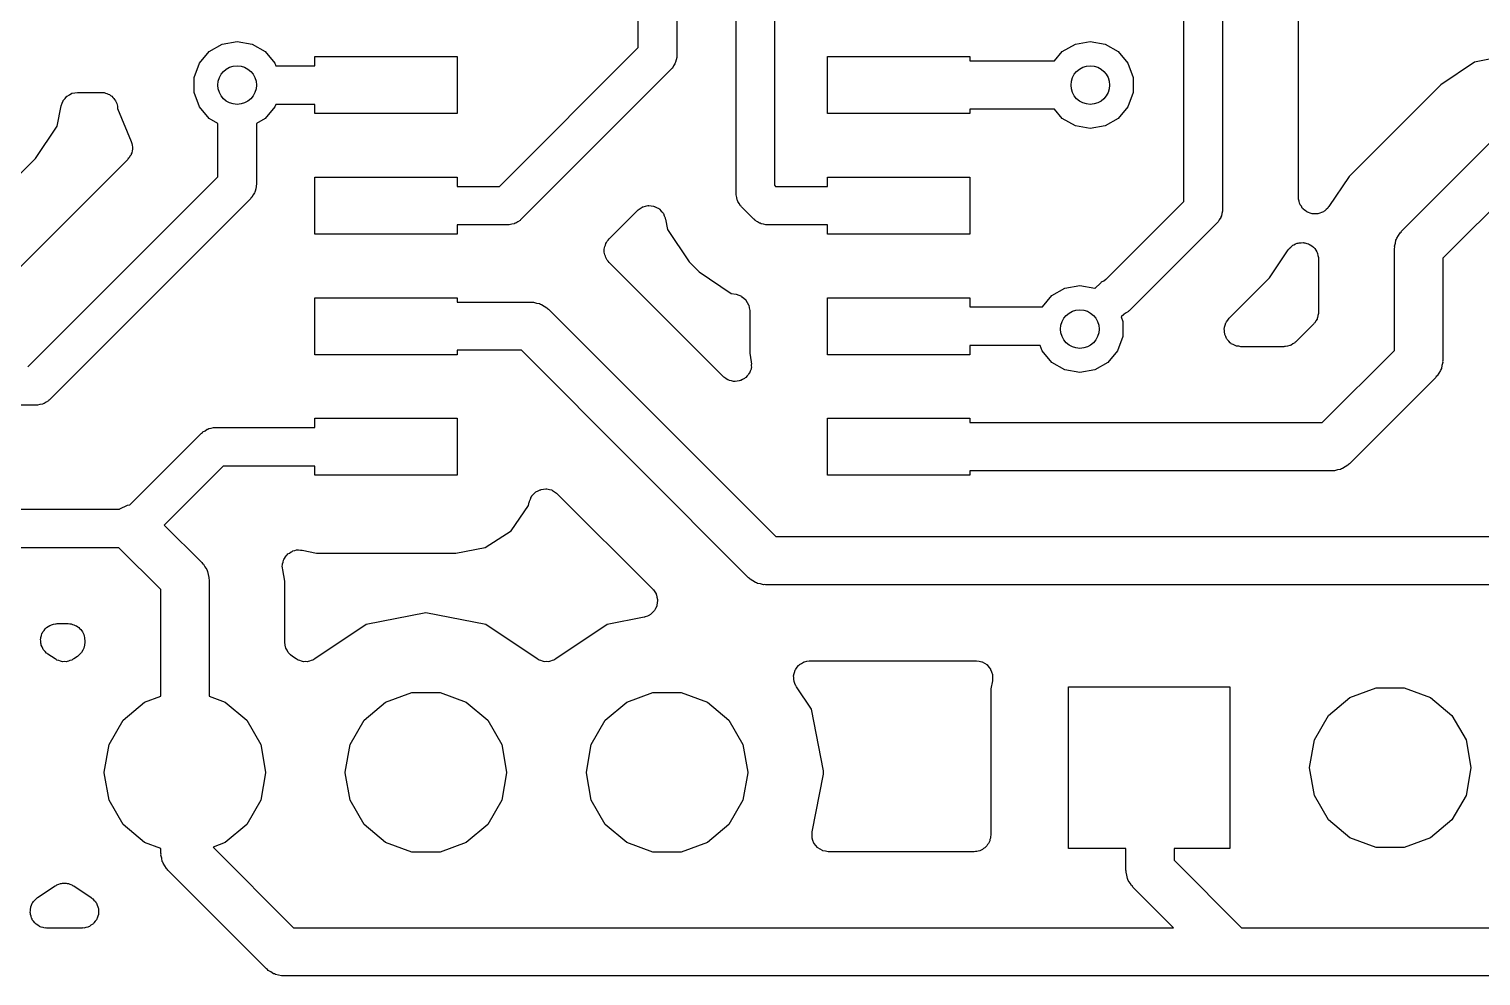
# Model space of a CAD drawing. Extents: x 91.5 to 189.2, y -113.2 to -60.7.
# Drawn here: x 127.4 to 142.7, y -113.23 to -103.26 of the extents above; entities that cross this region are included whole.
import ezdxf

# ---------------------------------------------------------------- set-up
doc = ezdxf.new("R2010")
doc.units = 0
doc.header["$MEASUREMENT"] = 0
doc.layers.add('BLACK', color=7, linetype='CONTINUOUS')

msp = doc.modelspace()

# ---------------------------------------------------------------- linework, layer by layer
at = {"layer": 'Black'}
for p, q in [((139.973, -100.01), (139.973, -105.16)), ((139.567, -105.076), (139.567, -100.094)), ((140.773, -105.033), (140.773, -100.185)), ((133.817, -103.456), (133.817, -100.209)), ((134.223, -100.224), (134.223, -103.54)), ((134.847, -104.99), (134.847, -101.985)), ((135.253, -101.985), (135.253, -104.906)), ((129.295, -103.498), (129.433, -103.419)), ((129.433, -103.419), (129.59, -103.391)), ((129.59, -103.391), (129.747, -103.419)), ((129.747, -103.419), (129.885, -103.498)), ((138.285, -103.498), (138.423, -103.419)), ((138.423, -103.419), (138.58, -103.391)), ((138.58, -103.391), (138.737, -103.419)), ((138.737, -103.419), (138.875, -103.498)), ((129.193, -103.621), (129.295, -103.498)), ((129.885, -103.498), (129.987, -103.621)), ((130.41, -103.647), (130.41, -103.55)), ((130.41, -103.55), (131.91, -103.55)), ((131.91, -103.55), (131.91, -104.15)), ((132.356, -104.917), (133.817, -103.456)), ((134.222, -103.558), (134.216, -103.583)), ((134.223, -103.54), (134.222, -103.549)), ((134.222, -103.549), (134.222, -103.558)), ((135.81, -104.15), (135.81, -103.55)), ((135.81, -103.55), (137.31, -103.55)), ((137.31, -103.55), (137.31, -103.596)), ((138.203, -103.596), (138.285, -103.498)), ((138.875, -103.498), (138.977, -103.621)), ((143.047, -103.526), (142.628, -103.609)), ((129.138, -103.77), (129.193, -103.621)), ((129.987, -103.621), (129.997, -103.647)), ((129.997, -103.647), (130.41, -103.647)), ((134.164, -103.684), (132.584, -105.264)), ((134.169, -103.676), (134.164, -103.684)), ((134.176, -103.671), (134.169, -103.676)), ((134.189, -103.648), (134.176, -103.671)), ((134.204, -103.626), (134.189, -103.648)), ((134.206, -103.617), (134.204, -103.626)), ((134.211, -103.609), (134.206, -103.617)), ((134.216, -103.583), (134.211, -103.609)), ((137.31, -103.596), (138.203, -103.596)), ((138.977, -103.621), (139.032, -103.77)), ((142.628, -103.609), (142.272, -103.847)), ((129.138, -103.93), (129.138, -103.77)), ((139.032, -103.77), (139.032, -103.93)), ((142.272, -103.847), (141.307, -104.812)), ((127.747, -104.041), (127.757, -104.015)), ((127.757, -104.015), (127.758, -104.013)), ((127.758, -104.011), (127.777, -103.99)), ((127.758, -104.013), (127.758, -104.011)), ((127.777, -103.99), (127.796, -103.968)), ((127.796, -103.968), (127.797, -103.967)), ((127.797, -103.967), (127.799, -103.966)), ((127.799, -103.966), (127.824, -103.952)), ((127.824, -103.952), (127.849, -103.937)), ((127.849, -103.937), (127.85, -103.937)), ((127.85, -103.937), (127.852, -103.936)), ((127.852, -103.936), (127.88, -103.932)), ((127.88, -103.932), (127.909, -103.927)), ((127.909, -103.927), (128.157, -103.927)), ((128.157, -103.927), (128.172, -103.93)), ((128.172, -103.93), (128.188, -103.93)), ((128.188, -103.93), (128.202, -103.935)), ((128.202, -103.935), (128.217, -103.938)), ((128.217, -103.938), (128.231, -103.946)), ((128.231, -103.946), (128.245, -103.951)), ((128.245, -103.951), (128.257, -103.961)), ((128.257, -103.961), (128.27, -103.968)), ((128.27, -103.968), (128.28, -103.98)), ((128.28, -103.98), (128.292, -103.99)), ((128.292, -103.99), (128.299, -104.003)), ((128.299, -104.003), (128.309, -104.015)), ((128.309, -104.015), (128.314, -104.029)), ((128.314, -104.029), (128.322, -104.043)), ((129.193, -104.079), (129.138, -103.93)), ((139.032, -103.93), (138.977, -104.079)), ((127.694, -104.283), (127.736, -104.068)), ((127.736, -104.068), (127.747, -104.041)), ((128.322, -104.043), (128.325, -104.058)), ((128.325, -104.058), (128.33, -104.072)), ((128.33, -104.072), (128.33, -104.088)), ((128.33, -104.088), (128.331, -104.096)), ((128.331, -104.096), (128.475, -104.443)), ((129.295, -104.202), (129.193, -104.079)), ((129.987, -104.079), (129.885, -104.202)), ((129.997, -104.053), (129.987, -104.079)), ((130.41, -104.053), (129.997, -104.053)), ((130.41, -104.15), (130.41, -104.053)), ((131.91, -104.15), (130.41, -104.15)), ((137.31, -104.15), (135.81, -104.15)), ((138.203, -104.104), (137.31, -104.104)), ((137.31, -104.104), (137.31, -104.15)), ((138.285, -104.202), (138.203, -104.104)), ((138.977, -104.079), (138.875, -104.202)), ((127.467, -104.622), (127.694, -104.283)), ((129.387, -104.255), (129.295, -104.202)), ((129.387, -104.816), (129.387, -104.255)), ((129.885, -104.202), (129.793, -104.255)), ((129.793, -104.255), (129.793, -104.9)), ((138.423, -104.281), (138.285, -104.202)), ((138.58, -104.309), (138.423, -104.281)), ((138.737, -104.281), (138.58, -104.309)), ((138.875, -104.202), (138.737, -104.281)), ((128.475, -104.443), (128.477, -104.455)), ((128.477, -104.455), (128.482, -104.465)), ((128.482, -104.465), (128.484, -104.484)), ((128.484, -104.484), (128.488, -104.503)), ((141.86, -105.39), (142.85, -104.4)), ((126.722, -105.367), (127.467, -104.622)), ((128.437, -104.634), (127.106, -105.965)), ((128.443, -104.625), (128.437, -104.634)), ((128.452, -104.617), (128.443, -104.625)), ((128.461, -104.6), (128.452, -104.617)), ((128.472, -104.585), (128.461, -104.6)), ((128.475, -104.573), (128.472, -104.585)), ((128.48, -104.563), (128.475, -104.573)), ((128.483, -104.544), (128.48, -104.563)), ((128.488, -104.526), (128.483, -104.544)), ((128.488, -104.503), (128.487, -104.514)), ((128.487, -104.514), (128.488, -104.526)), ((127.386, -106.817), (129.387, -104.816)), ((129.786, -104.943), (129.781, -104.969)), ((129.792, -104.918), (129.786, -104.943)), ((129.793, -104.9), (129.792, -104.909)), ((129.792, -104.909), (129.792, -104.918)), ((130.41, -105.42), (130.41, -104.82)), ((130.41, -104.82), (131.91, -104.82)), ((131.91, -104.82), (131.91, -104.917)), ((131.91, -104.917), (132.356, -104.917)), ((135.253, -104.906), (135.264, -104.917)), ((135.264, -104.917), (135.81, -104.917)), ((135.81, -104.917), (135.81, -104.82)), ((135.81, -104.82), (137.31, -104.82)), ((137.31, -104.82), (137.31, -105.42)), ((141.307, -104.812), (141.095, -105.13)), ((143.135, -104.834), (142.294, -105.675)), ((129.734, -105.044), (127.614, -107.164)), ((129.739, -105.036), (129.734, -105.044)), ((129.746, -105.031), (129.739, -105.036)), ((129.759, -105.008), (129.746, -105.031)), ((129.774, -104.986), (129.759, -105.008)), ((129.776, -104.977), (129.774, -104.986)), ((129.781, -104.969), (129.776, -104.977)), ((134.848, -104.999), (134.847, -104.99)), ((134.848, -105.008), (134.848, -104.999)), ((134.854, -105.033), (134.848, -105.008)), ((134.859, -105.059), (134.854, -105.033)), ((134.864, -105.067), (134.859, -105.059)), ((134.866, -105.076), (134.864, -105.067)), ((134.881, -105.098), (134.866, -105.076)), ((134.894, -105.121), (134.881, -105.098)), ((138.748, -105.895), (139.567, -105.076)), ((140.775, -105.042), (140.773, -105.033)), ((140.774, -105.052), (140.775, -105.042)), ((140.78, -105.072), (140.774, -105.052)), ((140.784, -105.093), (140.78, -105.072)), ((140.789, -105.101), (140.784, -105.093)), ((140.791, -105.11), (140.789, -105.101)), ((133.509, -105.47), (133.808, -105.171)), ((133.808, -105.171), (133.813, -105.168)), ((133.813, -105.168), (133.816, -105.163)), ((133.816, -105.163), (133.837, -105.15)), ((133.837, -105.15), (133.858, -105.136)), ((133.858, -105.136), (133.863, -105.134)), ((133.863, -105.134), (133.868, -105.131)), ((133.868, -105.131), (133.893, -105.127)), ((133.893, -105.127), (133.917, -105.12)), ((133.917, -105.12), (133.922, -105.121)), ((133.922, -105.121), (133.928, -105.12)), ((133.928, -105.12), (133.953, -105.123)), ((133.953, -105.123), (133.977, -105.125)), ((133.977, -105.125), (133.983, -105.128)), ((133.983, -105.128), (133.988, -105.129)), ((133.988, -105.129), (134.01, -105.141)), ((134.01, -105.141), (134.033, -105.151)), ((134.033, -105.151), (134.037, -105.155)), ((134.037, -105.155), (134.042, -105.158)), ((134.042, -105.158), (134.058, -105.177)), ((134.058, -105.177), (134.076, -105.194)), ((134.076, -105.194), (134.078, -105.2)), ((134.078, -105.2), (134.082, -105.204)), ((134.082, -105.204), (134.091, -105.227)), ((134.091, -105.227), (134.101, -105.25)), ((134.101, -105.25), (134.102, -105.255)), ((134.102, -105.255), (134.104, -105.261)), ((134.901, -105.126), (134.894, -105.121)), ((134.906, -105.134), (134.901, -105.126)), ((135.036, -105.264), (134.906, -105.134)), ((139.954, -105.246), (139.939, -105.268)), ((139.956, -105.237), (139.954, -105.246)), ((139.961, -105.229), (139.956, -105.237)), ((139.966, -105.203), (139.961, -105.229)), ((139.972, -105.178), (139.966, -105.203)), ((139.973, -105.16), (139.972, -105.169)), ((139.972, -105.169), (139.972, -105.178)), ((140.804, -105.127), (140.791, -105.11)), ((140.814, -105.146), (140.804, -105.127)), ((140.822, -105.152), (140.814, -105.146)), ((140.827, -105.16), (140.822, -105.152)), ((140.845, -105.171), (140.827, -105.16)), ((140.861, -105.185), (140.845, -105.171)), ((140.87, -105.188), (140.861, -105.185)), ((140.878, -105.193), (140.87, -105.188)), ((140.898, -105.198), (140.878, -105.193)), ((140.918, -105.206), (140.898, -105.198)), ((140.928, -105.206), (140.918, -105.206)), ((140.937, -105.208), (140.928, -105.206)), ((140.958, -105.206), (140.937, -105.208)), ((140.979, -105.206), (140.958, -105.206)), ((140.988, -105.202), (140.979, -105.206)), ((140.998, -105.201), (140.988, -105.202)), ((141.017, -105.192), (140.998, -105.201)), ((141.036, -105.185), (141.017, -105.192)), ((141.044, -105.179), (141.036, -105.185)), ((141.052, -105.174), (141.044, -105.179)), ((141.067, -105.159), (141.052, -105.174)), ((141.083, -105.146), (141.067, -105.159)), ((141.088, -105.137), (141.083, -105.146)), ((141.095, -105.13), (141.088, -105.137)), ((132.44, -105.323), (131.91, -105.323)), ((131.91, -105.323), (131.91, -105.42)), ((132.449, -105.322), (132.44, -105.323)), ((132.458, -105.322), (132.449, -105.322)), ((132.483, -105.316), (132.458, -105.322)), ((132.509, -105.311), (132.483, -105.316)), ((132.517, -105.306), (132.509, -105.311)), ((132.526, -105.304), (132.517, -105.306)), ((132.548, -105.289), (132.526, -105.304)), ((132.571, -105.276), (132.548, -105.289)), ((132.576, -105.269), (132.571, -105.276)), ((132.584, -105.264), (132.576, -105.269)), ((134.104, -105.261), (134.126, -105.373)), ((134.126, -105.373), (134.353, -105.712)), ((135.044, -105.269), (135.036, -105.264)), ((135.049, -105.276), (135.044, -105.269)), ((135.072, -105.289), (135.049, -105.276)), ((135.094, -105.304), (135.072, -105.289)), ((135.103, -105.306), (135.094, -105.304)), ((135.111, -105.311), (135.103, -105.306)), ((135.137, -105.316), (135.111, -105.311)), ((135.162, -105.322), (135.137, -105.316)), ((135.171, -105.322), (135.162, -105.322)), ((135.18, -105.323), (135.171, -105.322)), ((135.81, -105.323), (135.18, -105.323)), ((135.81, -105.42), (135.81, -105.323)), ((139.914, -105.304), (138.994, -106.224)), ((139.919, -105.296), (139.914, -105.304)), ((139.926, -105.291), (139.919, -105.296)), ((139.939, -105.268), (139.926, -105.291)), ((141.829, -105.435), (141.845, -105.407)), ((141.845, -105.407), (141.854, -105.4)), ((141.854, -105.4), (141.86, -105.39)), ((131.91, -105.42), (130.41, -105.42)), ((133.462, -105.564), (133.463, -105.549)), ((133.463, -105.549), (133.47, -105.535)), ((133.47, -105.535), (133.474, -105.52)), ((133.474, -105.52), (133.483, -105.507)), ((133.483, -105.507), (133.489, -105.493)), ((133.489, -105.493), (133.5, -105.483)), ((133.5, -105.483), (133.509, -105.47)), ((137.31, -105.42), (135.81, -105.42)), ((140.676, -105.571), (140.692, -105.557)), ((140.692, -105.557), (140.707, -105.542)), ((140.707, -105.542), (140.715, -105.538)), ((140.715, -105.538), (140.723, -105.532)), ((140.723, -105.532), (140.743, -105.524)), ((140.743, -105.524), (140.761, -105.515)), ((140.761, -105.515), (140.771, -105.514)), ((140.771, -105.514), (140.78, -105.511)), ((140.78, -105.511), (140.801, -105.511)), ((140.801, -105.511), (140.822, -105.508)), ((140.822, -105.508), (140.831, -105.511)), ((140.831, -105.511), (140.841, -105.511)), ((140.841, -105.511), (140.861, -105.518)), ((140.861, -105.518), (140.881, -105.523)), ((140.881, -105.523), (140.889, -105.528)), ((140.889, -105.528), (140.898, -105.532)), ((140.898, -105.532), (140.914, -105.545)), ((140.914, -105.545), (140.932, -105.557)), ((140.932, -105.557), (140.938, -105.565)), ((141.786, -105.57), (141.788, -105.559)), ((141.787, -105.548), (141.796, -105.516)), ((141.788, -105.559), (141.787, -105.548)), ((141.796, -105.516), (141.801, -105.483)), ((141.801, -105.483), (141.807, -105.473)), ((141.807, -105.473), (141.81, -105.463)), ((141.81, -105.463), (141.829, -105.435)), ((133.458, -105.579), (133.462, -105.564)), ((133.459, -105.594), (133.458, -105.579)), ((133.458, -105.609), (133.459, -105.594)), ((133.462, -105.624), (133.458, -105.609)), ((133.463, -105.64), (133.462, -105.624)), ((133.47, -105.653), (133.463, -105.64)), ((133.474, -105.668), (133.47, -105.653)), ((133.483, -105.681), (133.474, -105.668)), ((133.489, -105.695), (133.483, -105.681)), ((133.5, -105.706), (133.489, -105.695)), ((133.509, -105.718), (133.5, -105.706)), ((134.353, -105.712), (134.458, -105.817)), ((140.467, -105.882), (140.665, -105.586)), ((140.665, -105.586), (140.671, -105.579)), ((140.671, -105.579), (140.676, -105.571)), ((140.938, -105.565), (140.945, -105.571)), ((140.945, -105.571), (140.955, -105.589)), ((140.955, -105.589), (140.968, -105.606)), ((140.968, -105.606), (140.971, -105.615)), ((140.971, -105.615), (140.975, -105.624)), ((140.975, -105.624), (140.979, -105.644)), ((140.979, -105.644), (140.985, -105.665)), ((140.985, -105.665), (140.984, -105.674)), ((140.984, -105.674), (140.986, -105.684)), ((140.986, -105.684), (140.986, -106.241)), ((141.786, -106.645), (141.786, -105.57)), ((142.294, -105.675), (142.294, -106.75)), ((134.711, -106.921), (133.509, -105.718)), ((134.458, -105.817), (134.797, -106.044)), ((138.175, -106.068), (138.313, -105.989)), ((138.313, -105.989), (138.47, -105.961)), ((138.47, -105.961), (138.627, -105.989)), ((138.627, -105.989), (138.631, -105.991)), ((138.631, -105.991), (138.686, -105.936)), ((138.686, -105.936), (138.694, -105.931)), ((138.694, -105.931), (138.699, -105.924)), ((138.699, -105.924), (138.722, -105.911)), ((138.722, -105.911), (138.744, -105.896)), ((138.744, -105.896), (138.748, -105.895)), ((140.042, -106.306), (140.467, -105.882)), ((130.41, -106.69), (130.41, -106.09)), ((130.41, -106.09), (131.91, -106.09)), ((131.91, -106.09), (131.91, -106.136)), ((131.91, -106.136), (132.69, -106.136)), ((132.69, -106.136), (132.701, -106.138)), ((132.701, -106.138), (132.712, -106.137)), ((132.712, -106.137), (132.744, -106.146)), ((132.744, -106.146), (132.777, -106.151)), ((132.777, -106.151), (132.787, -106.157)), ((132.787, -106.157), (132.797, -106.16)), ((132.797, -106.16), (132.825, -106.179)), ((134.797, -106.044), (134.85, -106.054)), ((134.85, -106.054), (134.876, -106.064)), ((134.876, -106.064), (134.903, -106.074)), ((134.903, -106.074), (134.905, -106.075)), ((134.905, -106.075), (134.906, -106.076)), ((134.906, -106.076), (134.928, -106.095)), ((134.928, -106.095), (134.95, -106.113)), ((134.95, -106.113), (134.951, -106.115)), ((134.951, -106.115), (134.952, -106.116)), ((134.952, -106.116), (134.966, -106.141)), ((134.966, -106.141), (134.98, -106.166)), ((134.98, -106.166), (134.981, -106.168)), ((134.981, -106.168), (134.982, -106.17)), ((134.982, -106.17), (134.986, -106.198)), ((135.81, -106.69), (135.81, -106.09)), ((135.81, -106.09), (137.31, -106.09)), ((137.31, -106.09), (137.31, -106.187)), ((138.076, -106.187), (138.175, -106.068)), ((132.825, -106.179), (132.853, -106.195)), ((132.853, -106.195), (132.86, -106.204)), ((132.86, -106.204), (132.87, -106.21)), ((132.87, -106.21), (135.265, -108.606)), ((134.986, -106.198), (134.991, -106.226)), ((134.991, -106.226), (134.991, -106.674)), ((137.31, -106.187), (138.076, -106.187)), ((138.932, -106.265), (138.905, -106.293)), ((138.905, -106.293), (138.922, -106.34)), ((138.936, -106.264), (138.932, -106.265)), ((138.958, -106.249), (138.936, -106.264)), ((138.981, -106.236), (138.958, -106.249)), ((138.986, -106.229), (138.981, -106.236)), ((138.994, -106.224), (138.986, -106.229)), ((140.014, -106.343), (140.029, -106.325)), ((140.029, -106.325), (140.042, -106.306)), ((140.97, -106.315), (140.956, -106.334)), ((140.972, -106.307), (140.97, -106.315)), ((140.975, -106.301), (140.972, -106.307)), ((140.979, -106.278), (140.975, -106.301)), ((140.985, -106.256), (140.979, -106.278)), ((140.986, -106.241), (140.985, -106.248)), ((140.985, -106.248), (140.985, -106.256)), ((138.922, -106.34), (138.922, -106.5)), ((139.992, -106.415), (139.994, -106.408)), ((139.994, -106.438), (139.992, -106.415)), ((139.994, -106.4), (140.001, -106.378)), ((139.994, -106.408), (139.994, -106.4)), ((139.994, -106.461), (139.994, -106.438)), ((139.996, -106.468), (139.994, -106.461)), ((139.997, -106.476), (139.996, -106.468)), ((140.007, -106.497), (139.997, -106.476)), ((140.001, -106.378), (140.007, -106.356)), ((140.007, -106.356), (140.012, -106.35)), ((140.012, -106.35), (140.014, -106.343)), ((140.935, -106.365), (140.745, -106.555)), ((140.939, -106.358), (140.935, -106.365)), ((140.945, -106.354), (140.939, -106.358)), ((140.956, -106.334), (140.945, -106.354)), ((138.052, -106.593), (137.31, -106.593)), ((137.31, -106.593), (137.31, -106.69)), ((138.073, -106.649), (138.052, -106.593)), ((138.922, -106.5), (138.867, -106.649)), ((140.014, -106.518), (140.007, -106.497)), ((140.019, -106.524), (140.014, -106.518)), ((140.023, -106.531), (140.019, -106.524)), ((140.039, -106.547), (140.023, -106.531)), ((140.054, -106.565), (140.039, -106.547)), ((140.06, -106.569), (140.054, -106.565)), ((140.066, -106.574), (140.06, -106.569)), ((140.087, -106.584), (140.066, -106.574)), ((140.106, -106.595), (140.087, -106.584)), ((140.114, -106.597), (140.106, -106.595)), ((140.121, -106.6), (140.114, -106.597)), ((140.144, -106.602), (140.121, -106.6)), ((140.166, -106.606), (140.144, -106.602)), ((140.621, -106.606), (140.166, -106.606)), ((140.628, -106.605), (140.621, -106.606)), ((140.636, -106.605), (140.628, -106.605)), ((140.658, -106.599), (140.636, -106.605)), ((140.681, -106.595), (140.658, -106.599)), ((140.687, -106.592), (140.681, -106.595)), ((140.695, -106.59), (140.687, -106.592)), ((140.714, -106.576), (140.695, -106.59)), ((140.734, -106.565), (140.714, -106.576)), ((140.738, -106.559), (140.734, -106.565)), ((140.745, -106.555), (140.738, -106.559)), ((131.91, -106.69), (130.41, -106.69)), ((132.585, -106.644), (131.91, -106.644)), ((131.91, -106.644), (131.91, -106.69)), ((134.98, -109.04), (132.585, -106.644)), ((134.991, -106.674), (135.008, -106.764)), ((135.008, -106.764), (135.008, -106.773)), ((135.008, -106.773), (135.01, -106.781)), ((135.01, -106.781), (135.008, -106.803)), ((137.31, -106.69), (135.81, -106.69)), ((138.175, -106.772), (138.073, -106.649)), ((138.313, -106.851), (138.175, -106.772)), ((138.765, -106.772), (138.627, -106.851)), ((138.867, -106.649), (138.765, -106.772)), ((141.025, -107.406), (141.786, -106.645)), ((142.293, -106.772), (142.284, -106.804)), ((142.294, -106.75), (142.292, -106.761)), ((142.292, -106.761), (142.293, -106.772)), ((134.719, -106.926), (134.711, -106.921)), ((134.724, -106.932), (134.719, -106.926)), ((134.743, -106.943), (134.724, -106.932)), ((134.936, -106.94), (134.916, -106.95)), ((134.942, -106.934), (134.936, -106.94)), ((134.95, -106.93), (134.942, -106.934)), ((134.964, -106.913), (134.95, -106.93)), ((134.979, -106.897), (134.964, -106.913)), ((134.983, -106.889), (134.979, -106.897)), ((134.988, -106.883), (134.983, -106.889)), ((134.996, -106.862), (134.988, -106.883)), ((135.005, -106.842), (134.996, -106.862)), ((135.006, -106.833), (135.005, -106.842)), ((135.009, -106.825), (135.006, -106.833)), ((135.008, -106.803), (135.009, -106.825)), ((138.47, -106.879), (138.313, -106.851)), ((138.627, -106.851), (138.47, -106.879)), ((142.22, -106.93), (141.31, -107.84)), ((142.226, -106.92), (142.22, -106.93)), ((142.235, -106.913), (142.226, -106.92)), ((142.251, -106.885), (142.235, -106.913)), ((142.27, -106.857), (142.251, -106.885)), ((142.273, -106.847), (142.27, -106.857)), ((142.279, -106.837), (142.273, -106.847)), ((142.284, -106.804), (142.279, -106.837)), ((134.761, -106.956), (134.743, -106.943)), ((134.77, -106.958), (134.761, -106.956)), ((134.777, -106.962), (134.77, -106.958)), ((134.799, -106.966), (134.777, -106.962)), ((134.82, -106.972), (134.799, -106.966)), ((134.829, -106.971), (134.82, -106.972)), ((134.837, -106.972), (134.829, -106.971)), ((134.859, -106.968), (134.837, -106.972)), ((134.881, -106.966), (134.859, -106.968)), ((134.889, -106.963), (134.881, -106.966)), ((134.897, -106.961), (134.889, -106.963)), ((134.916, -106.95), (134.897, -106.961)), ((127.47, -107.223), (125.81, -107.223)), ((127.479, -107.222), (127.47, -107.223)), ((127.488, -107.222), (127.479, -107.222)), ((127.513, -107.216), (127.488, -107.222)), ((127.539, -107.211), (127.513, -107.216)), ((127.547, -107.206), (127.539, -107.211)), ((127.556, -107.204), (127.547, -107.206)), ((127.578, -107.189), (127.556, -107.204)), ((127.601, -107.176), (127.578, -107.189)), ((127.606, -107.169), (127.601, -107.176)), ((127.614, -107.164), (127.606, -107.169)), ((130.41, -107.457), (130.41, -107.36)), ((130.41, -107.36), (131.91, -107.36)), ((131.91, -107.36), (131.91, -107.96)), ((135.81, -107.96), (135.81, -107.36)), ((135.81, -107.36), (137.31, -107.36)), ((137.31, -107.36), (137.31, -107.406)), ((128.46, -108.272), (129.216, -107.516)), ((129.216, -107.516), (129.224, -107.511)), ((129.224, -107.511), (129.229, -107.504)), ((129.229, -107.504), (129.252, -107.491)), ((129.252, -107.491), (129.274, -107.476)), ((129.274, -107.476), (129.283, -107.474)), ((129.283, -107.474), (129.291, -107.469)), ((129.291, -107.469), (129.317, -107.464)), ((129.317, -107.464), (129.342, -107.458)), ((129.342, -107.458), (129.351, -107.458)), ((129.351, -107.458), (129.36, -107.457)), ((129.36, -107.457), (130.41, -107.457)), ((137.31, -107.406), (141.025, -107.406)), ((141.293, -107.855), (141.265, -107.871)), ((141.3, -107.846), (141.293, -107.855)), ((141.31, -107.84), (141.3, -107.846)), ((129.444, -107.863), (128.823, -108.484)), ((130.41, -107.863), (129.444, -107.863)), ((130.41, -107.96), (130.41, -107.863)), ((131.91, -107.96), (130.41, -107.96)), ((137.31, -107.96), (135.81, -107.96)), ((141.13, -107.914), (137.31, -107.914)), ((137.31, -107.914), (137.31, -107.96)), ((141.141, -107.912), (141.13, -107.914)), ((141.152, -107.913), (141.141, -107.912)), ((141.184, -107.904), (141.152, -107.913)), ((141.217, -107.899), (141.184, -107.904)), ((141.227, -107.893), (141.217, -107.899)), ((141.237, -107.89), (141.227, -107.893)), ((141.265, -107.871), (141.237, -107.89)), ((132.696, -108.178), (132.714, -108.16)), ((132.714, -108.16), (132.731, -108.142)), ((132.731, -108.142), (132.735, -108.139)), ((132.735, -108.139), (132.739, -108.135)), ((132.739, -108.135), (132.762, -108.124)), ((132.762, -108.124), (132.784, -108.112)), ((132.784, -108.112), (132.79, -108.112)), ((132.79, -108.112), (132.795, -108.109)), ((132.795, -108.109), (132.82, -108.107)), ((132.82, -108.107), (132.844, -108.103)), ((132.844, -108.103), (132.85, -108.104)), ((132.85, -108.104), (132.855, -108.104)), ((132.855, -108.104), (132.88, -108.11)), ((132.88, -108.11), (132.904, -108.115)), ((132.904, -108.115), (132.909, -108.118)), ((132.909, -108.118), (132.914, -108.12)), ((132.914, -108.12), (132.935, -108.134)), ((132.935, -108.134), (132.956, -108.147)), ((132.956, -108.147), (132.96, -108.152)), ((132.96, -108.152), (132.964, -108.155)), ((132.964, -108.155), (133.969, -109.159)), ((128.349, -108.317), (128.354, -108.312)), ((128.354, -108.312), (128.434, -108.275)), ((128.434, -108.275), (128.46, -108.272)), ((132.479, -108.545), (132.661, -108.277)), ((132.661, -108.277), (132.668, -108.244)), ((132.668, -108.244), (132.67, -108.239)), ((132.67, -108.239), (132.671, -108.233)), ((132.671, -108.233), (132.681, -108.211)), ((132.681, -108.211), (132.69, -108.187)), ((132.69, -108.187), (132.694, -108.183)), ((132.694, -108.183), (132.696, -108.178)), ((125.26, -108.317), (128.349, -108.317)), ((128.823, -108.484), (129.22, -108.88)), ((132.205, -108.72), (132.479, -108.545)), ((135.265, -108.606), (156, -108.606)), ((128.344, -108.723), (125.26, -108.723)), ((128.786, -109.165), (128.344, -108.723)), ((130.143, -108.779), (130.158, -108.766)), ((130.158, -108.766), (130.169, -108.763)), ((130.169, -108.763), (130.178, -108.757)), ((130.178, -108.757), (130.197, -108.753)), ((130.197, -108.753), (130.216, -108.747)), ((130.216, -108.747), (130.227, -108.747)), ((130.227, -108.747), (130.238, -108.745)), ((130.238, -108.745), (130.257, -108.748)), ((130.257, -108.748), (130.277, -108.749)), ((130.277, -108.749), (130.428, -108.779)), ((131.894, -108.779), (132.205, -108.72)), ((129.22, -108.88), (129.226, -108.89)), ((129.226, -108.89), (129.235, -108.897)), ((129.235, -108.897), (129.251, -108.925)), ((129.251, -108.925), (129.27, -108.953)), ((130.066, -108.916), (130.069, -108.905)), ((130.069, -108.935), (130.066, -108.916)), ((130.068, -108.894), (130.075, -108.875)), ((130.069, -108.905), (130.068, -108.894)), ((130.075, -108.875), (130.078, -108.856)), ((130.078, -108.856), (130.084, -108.847)), ((130.084, -108.847), (130.088, -108.836)), ((130.088, -108.836), (130.1, -108.821)), ((130.1, -108.821), (130.11, -108.804)), ((130.11, -108.804), (130.119, -108.797)), ((130.119, -108.797), (130.126, -108.789)), ((130.126, -108.789), (130.143, -108.779)), ((130.428, -108.779), (131.894, -108.779)), ((129.27, -108.953), (129.273, -108.963)), ((129.273, -108.963), (129.279, -108.973)), ((129.279, -108.973), (129.284, -109.006)), ((129.284, -109.006), (129.293, -109.038)), ((129.293, -109.038), (129.292, -109.049)), ((129.292, -109.049), (129.294, -109.06)), ((129.294, -109.06), (129.294, -110.288)), ((130.07, -108.955), (130.069, -108.935)), ((130.094, -109.077), (130.07, -108.955)), ((130.094, -109.722), (130.094, -109.077)), ((134.99, -109.046), (134.98, -109.04)), ((134.997, -109.055), (134.99, -109.046)), ((135.025, -109.071), (134.997, -109.055)), ((135.053, -109.09), (135.025, -109.071)), ((128.786, -110.288), (128.786, -109.165)), ((133.969, -109.159), (133.972, -109.164)), ((133.972, -109.164), (133.977, -109.168)), ((133.977, -109.168), (133.99, -109.189)), ((133.99, -109.189), (134.004, -109.209)), ((134.004, -109.209), (134.005, -109.215)), ((134.005, -109.215), (134.008, -109.22)), ((134.008, -109.22), (134.013, -109.244)), ((135.063, -109.093), (135.053, -109.09)), ((135.073, -109.099), (135.063, -109.093)), ((135.106, -109.104), (135.073, -109.099)), ((135.138, -109.113), (135.106, -109.104)), ((135.149, -109.112), (135.138, -109.113)), ((135.16, -109.114), (135.149, -109.112)), ((155.895, -109.114), (135.16, -109.114)), ((133.988, -109.384), (133.984, -109.388)), ((133.999, -109.362), (133.988, -109.384)), ((134.011, -109.34), (133.999, -109.362)), ((134.012, -109.334), (134.011, -109.34)), ((134.014, -109.329), (134.012, -109.334)), ((134.013, -109.244), (134.02, -109.268)), ((134.016, -109.304), (134.014, -109.329)), ((134.02, -109.28), (134.016, -109.304)), ((134.02, -109.268), (134.019, -109.274)), ((134.019, -109.274), (134.02, -109.28)), ((127.616, -109.541), (127.626, -109.539)), ((127.626, -109.539), (127.634, -109.534)), ((127.634, -109.534), (127.655, -109.53)), ((127.655, -109.53), (127.675, -109.524)), ((127.675, -109.524), (127.684, -109.525)), ((127.684, -109.525), (127.694, -109.523)), ((127.694, -109.523), (127.81, -109.523)), ((127.81, -109.523), (127.826, -109.526)), ((127.826, -109.526), (127.841, -109.526)), ((127.841, -109.526), (127.855, -109.531)), ((127.855, -109.531), (127.871, -109.534)), ((127.871, -109.534), (127.884, -109.541)), ((130.95, -109.533), (130.408, -109.895)), ((131.58, -109.408), (130.95, -109.533)), ((132.21, -109.533), (131.58, -109.408)), ((132.752, -109.895), (132.21, -109.533)), ((133.49, -109.533), (132.948, -109.895)), ((133.879, -109.456), (133.49, -109.533)), ((133.884, -109.454), (133.879, -109.456)), ((133.89, -109.453), (133.884, -109.454)), ((133.913, -109.443), (133.89, -109.453)), ((133.936, -109.434), (133.913, -109.443)), ((133.94, -109.43), (133.936, -109.434)), ((133.945, -109.427), (133.94, -109.43)), ((133.963, -109.41), (133.945, -109.427)), ((133.982, -109.393), (133.963, -109.41)), ((133.984, -109.388), (133.982, -109.393)), ((127.519, -109.687), (127.521, -109.678)), ((127.521, -109.708), (127.519, -109.687)), ((127.521, -109.668), (127.528, -109.648)), ((127.521, -109.678), (127.521, -109.668)), ((127.528, -109.648), (127.533, -109.628)), ((127.533, -109.628), (127.539, -109.62)), ((127.539, -109.62), (127.542, -109.611)), ((127.542, -109.611), (127.556, -109.595)), ((127.556, -109.595), (127.567, -109.577)), ((127.567, -109.577), (127.575, -109.572)), ((127.575, -109.572), (127.581, -109.564)), ((127.581, -109.564), (127.599, -109.554)), ((127.599, -109.554), (127.616, -109.541)), ((127.884, -109.541), (127.898, -109.547)), ((127.898, -109.547), (127.91, -109.557)), ((127.91, -109.557), (127.923, -109.564)), ((127.923, -109.564), (127.933, -109.576)), ((127.933, -109.576), (127.945, -109.586)), ((127.945, -109.586), (127.953, -109.599)), ((127.953, -109.599), (127.962, -109.611)), ((127.962, -109.611), (127.968, -109.625)), ((127.968, -109.625), (127.975, -109.639)), ((127.975, -109.639), (127.978, -109.654)), ((127.978, -109.654), (127.983, -109.668)), ((127.983, -109.668), (127.983, -109.684)), ((127.983, -109.684), (127.986, -109.699)), ((127.521, -109.729), (127.521, -109.708)), ((127.524, -109.738), (127.521, -109.729)), ((127.525, -109.748), (127.524, -109.738)), ((127.535, -109.767), (127.525, -109.748)), ((127.542, -109.786), (127.535, -109.767)), ((127.548, -109.794), (127.542, -109.786)), ((127.552, -109.802), (127.548, -109.794)), ((127.568, -109.817), (127.552, -109.802)), ((127.581, -109.833), (127.568, -109.817)), ((127.59, -109.838), (127.581, -109.833)), ((127.596, -109.845), (127.59, -109.838)), ((127.672, -109.895), (127.596, -109.845)), ((127.945, -109.835), (127.926, -109.851)), ((127.948, -109.83), (127.945, -109.835)), ((127.952, -109.826), (127.948, -109.83)), ((127.963, -109.804), (127.952, -109.826)), ((127.975, -109.782), (127.963, -109.804)), ((127.976, -109.777), (127.975, -109.782)), ((127.979, -109.772), (127.976, -109.777)), ((127.982, -109.747), (127.979, -109.772)), ((127.986, -109.722), (127.982, -109.747)), ((127.986, -109.699), (127.986, -109.722)), ((130.098, -109.747), (130.094, -109.722)), ((130.101, -109.772), (130.098, -109.747)), ((130.104, -109.777), (130.101, -109.772)), ((130.105, -109.782), (130.104, -109.777)), ((130.117, -109.804), (130.105, -109.782)), ((130.128, -109.826), (130.117, -109.804)), ((130.132, -109.83), (130.128, -109.826)), ((130.135, -109.835), (130.132, -109.83)), ((130.154, -109.851), (130.135, -109.835)), ((127.683, -109.9), (127.672, -109.895)), ((127.692, -109.907), (127.683, -109.9)), ((127.711, -109.912), (127.692, -109.907)), ((127.728, -109.92), (127.711, -109.912)), ((127.74, -109.921), (127.728, -109.92)), ((127.751, -109.924), (127.74, -109.921)), ((127.77, -109.923), (127.751, -109.924)), ((127.789, -109.924), (127.77, -109.923)), ((127.8, -109.921), (127.789, -109.924)), ((127.812, -109.92), (127.8, -109.921)), ((127.829, -109.912), (127.812, -109.92)), ((127.848, -109.907), (127.829, -109.912)), ((127.857, -109.9), (127.848, -109.907)), ((127.868, -109.895), (127.857, -109.9)), ((127.908, -109.868), (127.868, -109.895)), ((127.926, -109.851), (127.908, -109.868)), ((130.172, -109.868), (130.154, -109.851)), ((130.212, -109.895), (130.172, -109.868)), ((130.223, -109.9), (130.212, -109.895)), ((130.232, -109.907), (130.223, -109.9)), ((130.251, -109.912), (130.232, -109.907)), ((130.268, -109.92), (130.251, -109.912)), ((130.28, -109.921), (130.268, -109.92)), ((130.291, -109.924), (130.28, -109.921)), ((130.31, -109.923), (130.291, -109.924)), ((130.329, -109.924), (130.31, -109.923)), ((130.34, -109.921), (130.329, -109.924)), ((130.352, -109.92), (130.34, -109.921)), ((130.369, -109.912), (130.352, -109.92)), ((130.388, -109.907), (130.369, -109.912)), ((130.397, -109.9), (130.388, -109.907)), ((130.408, -109.895), (130.397, -109.9)), ((132.763, -109.9), (132.752, -109.895)), ((132.772, -109.907), (132.763, -109.9)), ((132.791, -109.912), (132.772, -109.907)), ((132.808, -109.92), (132.791, -109.912)), ((132.82, -109.921), (132.808, -109.92)), ((132.831, -109.924), (132.82, -109.921)), ((132.85, -109.923), (132.831, -109.924)), ((132.869, -109.924), (132.85, -109.923)), ((132.88, -109.921), (132.869, -109.924)), ((132.892, -109.92), (132.88, -109.921)), ((132.909, -109.912), (132.892, -109.92)), ((132.928, -109.907), (132.909, -109.912)), ((132.937, -109.9), (132.928, -109.907)), ((132.948, -109.895), (132.937, -109.9)), ((135.477, -110.002), (135.493, -109.983)), ((135.493, -109.983), (135.507, -109.963)), ((135.507, -109.963), (135.512, -109.96)), ((135.512, -109.96), (135.516, -109.955)), ((135.516, -109.955), (135.537, -109.943)), ((135.537, -109.943), (135.558, -109.929)), ((135.558, -109.929), (135.564, -109.927)), ((135.564, -109.927), (135.569, -109.925)), ((135.569, -109.925), (135.593, -109.92)), ((135.593, -109.92), (135.617, -109.914)), ((135.617, -109.914), (135.623, -109.915)), ((135.623, -109.915), (135.629, -109.914)), ((135.629, -109.914), (137.376, -109.914)), ((137.376, -109.914), (137.378, -109.914)), ((137.378, -109.914), (137.38, -109.914)), ((137.38, -109.914), (137.408, -109.92)), ((137.408, -109.92), (137.436, -109.925)), ((137.436, -109.925), (137.438, -109.926)), ((137.438, -109.926), (137.44, -109.926)), ((137.44, -109.926), (137.464, -109.941)), ((137.464, -109.941), (137.489, -109.955)), ((137.489, -109.955), (137.49, -109.957)), ((137.49, -109.957), (137.492, -109.958)), ((137.492, -109.958), (137.51, -109.98)), ((137.51, -109.98), (137.528, -110.002)), ((135.454, -110.07), (135.456, -110.065)), ((135.456, -110.095), (135.454, -110.07)), ((135.456, -110.059), (135.464, -110.036)), ((135.456, -110.065), (135.456, -110.059)), ((135.456, -110.12), (135.456, -110.095)), ((135.458, -110.125), (135.456, -110.12)), ((135.458, -110.131), (135.458, -110.125)), ((135.468, -110.154), (135.458, -110.131)), ((135.464, -110.036), (135.471, -110.012)), ((135.471, -110.012), (135.475, -110.007)), ((135.475, -110.007), (135.477, -110.002)), ((137.528, -110.002), (137.528, -110.004)), ((137.528, -110.004), (137.53, -110.006)), ((137.53, -110.006), (137.539, -110.032)), ((137.548, -110.124), (137.531, -110.208)), ((137.539, -110.032), (137.549, -110.059)), ((137.549, -110.12), (137.548, -110.122)), ((137.548, -110.122), (137.548, -110.124)), ((137.549, -110.059), (137.549, -110.061)), ((137.549, -110.061), (137.549, -110.063)), ((137.549, -110.063), (137.549, -110.092)), ((137.549, -110.092), (137.549, -110.12)), ((128.615, -110.351), (128.786, -110.288)), ((129.294, -110.288), (129.465, -110.351)), ((131.155, -110.351), (131.432, -110.25)), ((131.432, -110.25), (131.728, -110.25)), ((131.728, -110.25), (132.005, -110.351)), ((133.695, -110.351), (133.972, -110.25)), ((133.972, -110.25), (134.268, -110.25)), ((134.268, -110.25), (134.545, -110.351)), ((135.477, -110.177), (135.468, -110.154)), ((135.48, -110.182), (135.477, -110.177)), ((135.483, -110.187), (135.48, -110.182)), ((135.641, -110.424), (135.483, -110.187)), ((137.531, -110.208), (137.531, -111.75)), ((138.35, -111.89), (138.35, -110.19)), ((138.35, -110.19), (140.05, -110.19)), ((140.05, -110.19), (140.05, -111.89)), ((141.089, -110.49), (141.315, -110.301)), ((141.315, -110.301), (141.592, -110.2)), ((141.592, -110.2), (141.888, -110.2)), ((141.888, -110.2), (142.165, -110.301)), ((142.165, -110.301), (142.391, -110.49)), ((128.389, -110.54), (128.615, -110.351)), ((129.465, -110.351), (129.691, -110.54)), ((130.929, -110.54), (131.155, -110.351)), ((132.005, -110.351), (132.231, -110.54)), ((133.469, -110.54), (133.695, -110.351)), ((134.545, -110.351), (134.771, -110.54)), ((135.77, -111.072), (135.641, -110.424)), ((128.241, -110.796), (128.389, -110.54)), ((129.691, -110.54), (129.839, -110.796)), ((130.781, -110.796), (130.929, -110.54)), ((132.231, -110.54), (132.379, -110.796)), ((133.321, -110.796), (133.469, -110.54)), ((134.771, -110.54), (134.919, -110.796)), ((140.941, -110.746), (141.089, -110.49)), ((142.391, -110.49), (142.539, -110.746)), ((140.89, -111.037), (140.941, -110.746)), ((142.539, -110.746), (142.59, -111.037)), ((128.19, -111.087), (128.241, -110.796)), ((129.839, -110.796), (129.89, -111.087)), ((130.73, -111.087), (130.781, -110.796)), ((132.379, -110.796), (132.43, -111.087)), ((133.27, -111.087), (133.321, -110.796)), ((134.919, -110.796), (134.97, -111.087)), ((140.89, -111.043), (140.89, -111.037)), ((140.941, -111.334), (140.89, -111.043)), ((142.59, -111.043), (142.539, -111.334)), ((142.59, -111.037), (142.59, -111.043)), ((128.19, -111.093), (128.19, -111.087)), ((128.241, -111.384), (128.19, -111.093)), ((129.89, -111.093), (129.839, -111.384)), ((129.89, -111.087), (129.89, -111.093)), ((130.73, -111.093), (130.73, -111.087)), ((130.781, -111.384), (130.73, -111.093)), ((132.43, -111.093), (132.379, -111.384)), ((132.43, -111.087), (132.43, -111.093)), ((133.27, -111.093), (133.27, -111.087)), ((133.321, -111.384), (133.27, -111.093)), ((134.97, -111.093), (134.919, -111.384)), ((134.97, -111.087), (134.97, -111.093)), ((135.649, -111.716), (135.77, -111.108)), ((135.77, -111.108), (135.77, -111.072)), ((141.089, -111.59), (140.941, -111.334)), ((142.539, -111.334), (142.391, -111.59)), ((128.389, -111.64), (128.241, -111.384)), ((129.839, -111.384), (129.691, -111.64)), ((130.929, -111.64), (130.781, -111.384)), ((132.379, -111.384), (132.231, -111.64)), ((133.469, -111.64), (133.321, -111.384)), ((134.919, -111.384), (134.771, -111.64)), ((128.615, -111.829), (128.389, -111.64)), ((129.691, -111.64), (129.465, -111.829)), ((131.155, -111.829), (130.929, -111.64)), ((132.231, -111.64), (132.005, -111.829)), ((133.695, -111.829), (133.469, -111.64)), ((134.771, -111.64), (134.545, -111.829)), ((141.315, -111.779), (141.089, -111.59)), ((142.391, -111.59), (142.165, -111.779)), ((128.786, -111.892), (128.615, -111.829)), ((129.465, -111.829), (129.336, -111.876)), ((131.432, -111.93), (131.155, -111.829)), ((132.005, -111.829), (131.728, -111.93)), ((133.972, -111.93), (133.695, -111.829)), ((134.545, -111.829), (134.268, -111.93)), ((135.648, -111.72), (135.649, -111.718)), ((135.648, -111.749), (135.648, -111.72)), ((135.648, -111.777), (135.648, -111.749)), ((135.648, -111.779), (135.648, -111.777)), ((135.648, -111.781), (135.648, -111.779)), ((135.658, -111.808), (135.648, -111.781)), ((135.649, -111.718), (135.649, -111.716)), ((135.667, -111.835), (135.658, -111.808)), ((135.669, -111.836), (135.667, -111.835)), ((137.513, -111.824), (137.507, -111.838)), ((137.52, -111.811), (137.513, -111.824)), ((137.523, -111.795), (137.52, -111.811)), ((137.528, -111.781), (137.523, -111.795)), ((137.531, -111.75), (137.528, -111.766)), ((137.528, -111.766), (137.528, -111.781)), ((141.592, -111.88), (141.315, -111.779)), ((142.165, -111.779), (141.888, -111.88)), ((128.786, -111.94), (128.786, -111.892)), ((128.788, -111.951), (128.786, -111.94)), ((128.787, -111.962), (128.788, -111.951)), ((128.796, -111.994), (128.787, -111.962)), ((129.336, -111.876), (130.185, -112.726)), ((131.728, -111.93), (131.432, -111.93)), ((134.268, -111.93), (133.972, -111.93)), ((135.669, -111.838), (135.669, -111.836)), ((135.688, -111.86), (135.669, -111.838)), ((135.706, -111.882), (135.688, -111.86)), ((135.707, -111.883), (135.706, -111.882)), ((135.708, -111.885), (135.707, -111.883)), ((135.733, -111.899), (135.708, -111.885)), ((135.758, -111.914), (135.733, -111.899)), ((135.76, -111.914), (135.758, -111.914)), ((135.761, -111.915), (135.76, -111.914)), ((135.789, -111.92), (135.761, -111.915)), ((135.817, -111.926), (135.789, -111.92)), ((135.819, -111.926), (135.817, -111.926)), ((135.821, -111.926), (135.819, -111.926)), ((137.355, -111.926), (135.821, -111.926)), ((137.371, -111.923), (137.355, -111.926)), ((137.386, -111.923), (137.371, -111.923)), ((137.4, -111.918), (137.386, -111.923)), ((137.415, -111.915), (137.4, -111.918)), ((137.429, -111.908), (137.415, -111.915)), ((137.443, -111.902), (137.429, -111.908)), ((137.455, -111.893), (137.443, -111.902)), ((137.468, -111.885), (137.455, -111.893)), ((137.478, -111.873), (137.468, -111.885)), ((137.49, -111.863), (137.478, -111.873)), ((137.498, -111.85), (137.49, -111.863)), ((137.507, -111.838), (137.498, -111.85)), ((138.956, -111.89), (138.35, -111.89)), ((138.956, -112.12), (138.956, -111.89)), ((140.05, -111.89), (139.464, -111.89)), ((139.464, -111.89), (139.464, -112.015)), ((141.888, -111.88), (141.592, -111.88)), ((128.801, -112.027), (128.796, -111.994)), ((128.807, -112.037), (128.801, -112.027)), ((128.81, -112.047), (128.807, -112.037)), ((128.829, -112.075), (128.81, -112.047)), ((128.845, -112.103), (128.829, -112.075)), ((128.854, -112.11), (128.845, -112.103)), ((128.86, -112.12), (128.854, -112.11)), ((129.9, -113.16), (128.86, -112.12)), ((138.958, -112.131), (138.956, -112.12)), ((138.957, -112.142), (138.958, -112.131)), ((139.464, -112.015), (140.175, -112.726)), ((127.487, -112.409), (127.672, -112.285)), ((127.672, -112.285), (127.683, -112.28)), ((127.683, -112.28), (127.692, -112.273)), ((127.692, -112.273), (127.711, -112.268)), ((127.711, -112.268), (127.728, -112.26)), ((127.728, -112.26), (127.74, -112.259)), ((127.74, -112.259), (127.751, -112.256)), ((127.751, -112.256), (127.77, -112.257)), ((127.77, -112.257), (127.789, -112.256)), ((127.789, -112.256), (127.8, -112.259)), ((127.8, -112.259), (127.812, -112.26)), ((127.812, -112.26), (127.829, -112.268)), ((127.829, -112.268), (127.848, -112.273)), ((127.848, -112.273), (127.857, -112.28)), ((127.857, -112.28), (127.868, -112.285)), ((127.868, -112.285), (128.053, -112.409)), ((138.966, -112.174), (138.957, -112.142)), ((138.971, -112.207), (138.966, -112.174)), ((138.977, -112.217), (138.971, -112.207)), ((138.98, -112.227), (138.977, -112.217)), ((138.999, -112.255), (138.98, -112.227)), ((139.015, -112.283), (138.999, -112.255)), ((139.024, -112.29), (139.015, -112.283)), ((139.03, -112.3), (139.024, -112.29)), ((127.443, -112.451), (127.458, -112.436)), ((127.458, -112.436), (127.472, -112.42)), ((127.472, -112.42), (127.48, -112.415)), ((127.48, -112.415), (127.487, -112.409)), ((128.053, -112.409), (128.06, -112.415)), ((128.06, -112.415), (128.068, -112.42)), ((128.068, -112.42), (128.082, -112.436)), ((128.082, -112.436), (128.097, -112.451)), ((139.457, -112.726), (139.03, -112.3)), ((127.409, -112.566), (127.412, -112.545)), ((127.412, -112.575), (127.409, -112.566)), ((127.412, -112.524), (127.415, -112.515)), ((127.412, -112.545), (127.412, -112.524)), ((127.412, -112.585), (127.412, -112.575)), ((127.419, -112.605), (127.412, -112.585)), ((127.415, -112.515), (127.416, -112.505)), ((127.416, -112.505), (127.425, -112.487)), ((127.425, -112.487), (127.432, -112.467)), ((127.432, -112.467), (127.439, -112.459)), ((127.439, -112.459), (127.443, -112.451)), ((128.097, -112.451), (128.101, -112.459)), ((128.101, -112.459), (128.108, -112.467)), ((128.108, -112.467), (128.115, -112.487)), ((128.115, -112.487), (128.124, -112.505)), ((128.128, -112.585), (128.121, -112.605)), ((128.124, -112.505), (128.125, -112.515)), ((128.125, -112.515), (128.128, -112.524)), ((128.128, -112.524), (128.128, -112.545)), ((128.128, -112.545), (128.131, -112.566)), ((128.131, -112.566), (128.128, -112.575)), ((128.128, -112.575), (128.128, -112.585)), ((127.424, -112.625), (127.419, -112.605)), ((127.429, -112.633), (127.424, -112.625)), ((127.432, -112.642), (127.429, -112.633)), ((127.446, -112.658), (127.432, -112.642)), ((127.458, -112.676), (127.446, -112.658)), ((127.465, -112.682), (127.458, -112.676)), ((127.472, -112.689), (127.465, -112.682)), ((127.49, -112.699), (127.472, -112.689)), ((127.507, -112.712), (127.49, -112.699)), ((127.516, -112.715), (127.507, -112.712)), ((127.524, -112.719), (127.516, -112.715)), ((127.545, -112.723), (127.524, -112.719)), ((127.565, -112.729), (127.545, -112.723)), ((127.575, -112.728), (127.565, -112.729)), ((127.584, -112.73), (127.575, -112.728)), ((127.956, -112.73), (127.584, -112.73)), ((127.965, -112.728), (127.956, -112.73)), ((127.975, -112.729), (127.965, -112.728)), ((127.995, -112.723), (127.975, -112.729)), ((128.016, -112.719), (127.995, -112.723)), ((128.024, -112.715), (128.016, -112.719)), ((128.033, -112.712), (128.024, -112.715)), ((128.05, -112.699), (128.033, -112.712)), ((128.068, -112.689), (128.05, -112.699)), ((128.075, -112.682), (128.068, -112.689)), ((128.082, -112.676), (128.075, -112.682)), ((128.094, -112.658), (128.082, -112.676)), ((128.108, -112.642), (128.094, -112.658)), ((128.111, -112.633), (128.108, -112.642)), ((128.116, -112.625), (128.111, -112.633)), ((128.121, -112.605), (128.116, -112.625)), ((130.185, -112.726), (139.457, -112.726)), ((140.175, -112.726), (142.67, -112.726)), ((142.67, -112.726), (144.727, -112.726)), ((129.91, -113.166), (129.9, -113.16)), ((129.917, -113.175), (129.91, -113.166)), ((129.945, -113.191), (129.917, -113.175)), ((129.973, -113.21), (129.945, -113.191)), ((129.983, -113.213), (129.973, -113.21)), ((129.993, -113.219), (129.983, -113.213)), ((130.026, -113.224), (129.993, -113.219)), ((130.058, -113.233), (130.026, -113.224)), ((130.069, -113.232), (130.058, -113.233)), ((130.08, -113.234), (130.069, -113.232)), ((140.07, -113.234), (130.08, -113.234)), ((142.67, -113.234), (140.07, -113.234)), ((145.34, -113.234), (142.67, -113.234))]:
    msp.add_line(p, q, dxfattribs=at)
for centre in [(129.59, -103.85), (138.58, -103.85), (138.47, -106.42)]:
    msp.add_circle(centre, 0.2032, dxfattribs=at)

doc.saveas('drawing.dxf')
